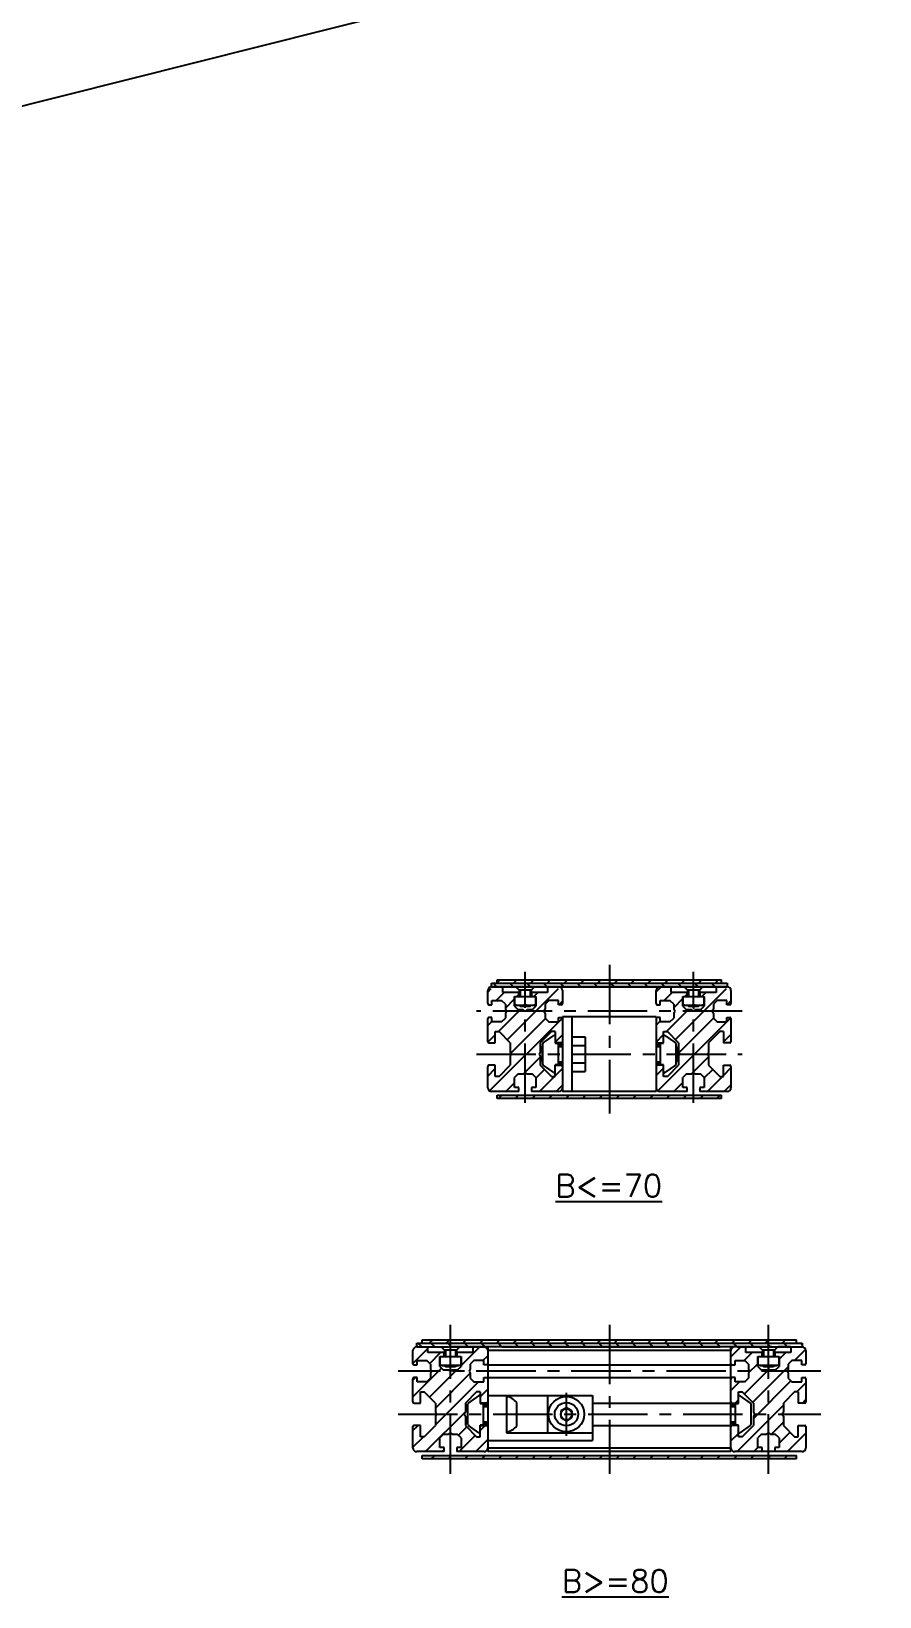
# Model space of a CAD drawing. Extents: x 0 to 1842, y -8 to 906.
# Drawn here: x 1361.5 to 1588.3, y 69.2 to 487.8 of the extents above; entities that cross this region are included whole.
import ezdxf

# ---------------------------------------------------------------- set-up
doc = ezdxf.new("R2010")
doc.units = 0
doc.header["$LTSCALE"] = 0.5
doc.linetypes.add('CENTER', pattern=[50.8, 31.75, -6.35, 6.35, -6.35])
for name, color, linetype in [('MSM_CENTER', 1, 'CENTER'), ('MSM_CONTINUOUS', 7, 'CONTINUOUS'), ('MSM_NARROW', 5, 'CONTINUOUS'), ('MSM_PART_NUMBER', 7, 'CONTINUOUS')]:
    doc.layers.add(name, color=color, linetype=linetype)
doc.styles.get("Standard").update_dxf_attribs({"font": 'txt.shx', "height": 3, "bigfont": 'bigfont.shx'})

msp = doc.modelspace()

# ---------------------------------------------------------------- linework, layer by layer
at = {"layer": 'MSM_CENTER'}
for p, q in [((1493.51, 201.31), (1493.51, 236.31)), ((1516.01, 238.21), (1516.01, 198.41)), ((1538.51, 201.31), (1538.51, 236.31)), ((1551.51, 225.81), (1480.51, 225.81)), ((1480.51, 214.31), (1551.51, 214.31)), ((1473.51, 102.1), (1473.51, 141.9)), ((1516.01, 141.9), (1516.01, 102.1)), ((1558.51, 102.1), (1558.51, 141.9)), ((1572.51, 129.5), (1459.51, 129.5)), ((1504.51, 112.25), (1504.51, 123.75)), ((1459.51, 118), (1572.51, 118))]:
    msp.add_line(p, q, dxfattribs=at)
at = {"layer": 'MSM_CONTINUOUS'}
for p, q in [((1483.51, 227.81), (1483.51, 231.31)), ((1547.58, 232.31), (1484.44, 232.31)), ((1484.51, 233.31), (1547.51, 233.31)), ((1484.51, 232.31), (1484.51, 233.31)), ((1484.51, 232.31), (1547.51, 232.31)), ((1486.01, 234.21), (1546.01, 234.21)), ((1486.01, 233.31), (1486.01, 234.21)), ((1487.51, 230.81), (1487.51, 232.31)), ((1491.81, 230.81), (1487.51, 230.81)), ((1491.01, 232.31), (1491.91, 231.41)), ((1491.81, 229.71), (1491.81, 230.81)), ((1495.11, 231.41), (1491.91, 231.41)), ((1491.91, 231.41), (1491.91, 229.71)), ((1495.11, 231.41), (1496.01, 232.31)), ((1495.11, 231.41), (1495.11, 229.71)), ((1495.21, 230.81), (1495.21, 229.71)), ((1499.51, 230.81), (1495.21, 230.81)), ((1499.51, 232.31), (1499.51, 230.81)), ((1503.51, 232.31), (1503.51, 232.31)), ((1503.51, 231.31), (1503.51, 227.81)), ((1503.51, 231.31), (1503.51, 231.31)), ((1528.51, 227.81), (1528.51, 231.31)), ((1532.51, 230.81), (1532.51, 232.31)), ((1536.81, 230.81), (1532.51, 230.81)), ((1536.01, 232.31), (1536.91, 231.41)), ((1536.81, 229.71), (1536.81, 230.81)), ((1536.81, 229.71), (1536.81, 230.81)), ((1540.11, 231.41), (1536.91, 231.41)), ((1536.91, 231.41), (1536.91, 229.71)), ((1540.11, 231.41), (1541.01, 232.31)), ((1540.11, 231.41), (1540.11, 229.71)), ((1540.21, 230.81), (1540.21, 229.71)), ((1544.51, 230.81), (1540.21, 230.81)), ((1540.21, 230.81), (1540.21, 229.71)), ((1544.51, 232.31), (1544.51, 230.81)), ((1546.01, 233.31), (1546.01, 234.21)), ((1547.51, 233.31), (1547.51, 232.31)), ((1548.51, 231.31), (1548.51, 227.81)), ((1483.81, 227.51), (1484.61, 227.51)), ((1484.61, 228.66), (1487.21, 228.66)), ((1484.61, 227.51), (1484.61, 228.66)), ((1488.21, 227.66), (1487.21, 228.66)), ((1488.21, 227.66), (1488.21, 226.33)), ((1488.21, 226.33), (1488.51, 225.81)), ((1490.66, 227.11), (1490.66, 229.71)), ((1490.66, 229.71), (1496.36, 229.71)), ((1490.66, 227.11), (1491.66, 226.11)), ((1490.76, 227.31), (1490.76, 229.71)), ((1496.26, 227.31), (1490.76, 227.31)), ((1492.99, 226.11), (1491.66, 226.11)), ((1491.96, 227.31), (1492.16, 227.11)), ((1492.16, 227.11), (1494.86, 227.11)), ((1493.51, 225.81), (1492.99, 226.11)), ((1493.51, 227.56), (1493.51, 229.71)), ((1494.03, 226.11), (1493.51, 225.81)), ((1495.36, 226.11), (1494.03, 226.11)), ((1494.86, 227.11), (1495.06, 227.32)), ((1495.36, 226.11), (1496.36, 227.11)), ((1496.26, 229.71), (1496.26, 227.31)), ((1496.36, 229.71), (1496.36, 227.11)), ((1498.81, 226.33), (1498.51, 225.81)), ((1499.81, 228.66), (1498.81, 227.66)), ((1498.81, 227.66), (1498.81, 226.33)), ((1502.41, 228.66), (1499.81, 228.66)), ((1502.41, 227.51), (1502.41, 228.66)), ((1503.21, 227.51), (1502.41, 227.51)), ((1528.81, 227.51), (1529.61, 227.51)), ((1529.61, 228.66), (1532.21, 228.66)), ((1529.61, 227.51), (1529.61, 228.66)), ((1533.21, 227.66), (1532.21, 228.66)), ((1533.21, 227.66), (1533.21, 226.33)), ((1533.21, 226.33), (1533.51, 225.81)), ((1535.66, 227.11), (1535.66, 229.71)), ((1535.66, 229.71), (1541.36, 229.71)), ((1535.66, 227.11), (1535.66, 229.71)), ((1535.66, 227.11), (1536.66, 226.11)), ((1535.76, 227.31), (1535.76, 229.71)), ((1541.26, 227.31), (1535.76, 227.31)), ((1537.99, 226.11), (1536.66, 226.11)), ((1536.96, 227.31), (1537.16, 227.11)), ((1537.16, 227.11), (1539.86, 227.11)), ((1538.51, 225.81), (1537.99, 226.11)), ((1538.51, 227.56), (1538.51, 229.71)), ((1538.51, 227.11), (1538.51, 226.36)), ((1539.03, 226.11), (1538.51, 225.81)), ((1540.36, 226.11), (1539.03, 226.11)), ((1539.86, 227.11), (1540.06, 227.32)), ((1540.36, 226.11), (1541.36, 227.11)), ((1541.26, 229.71), (1541.26, 227.31)), ((1541.36, 229.71), (1541.36, 227.11)), ((1543.81, 226.33), (1543.51, 225.81)), ((1544.81, 228.66), (1543.81, 227.66)), ((1543.81, 227.66), (1543.81, 226.33)), ((1547.41, 228.66), (1544.81, 228.66)), ((1547.41, 227.51), (1547.41, 228.66)), ((1548.21, 227.51), (1547.41, 227.51)), ((1483.5, 222.73), (1483.51, 222.75)), ((1483.51, 217.61), (1483.51, 223.81)), ((1483.51, 222.75), (1483.51, 222.75)), ((1484.61, 224.11), (1483.81, 224.11)), ((1484.61, 222.96), (1484.61, 224.11)), ((1487.21, 222.96), (1484.61, 222.96)), ((1487.21, 222.96), (1488.21, 223.96)), ((1488.51, 225.81), (1488.21, 225.29)), ((1488.21, 225.29), (1488.21, 223.96)), ((1498.51, 225.81), (1498.81, 225.29)), ((1498.81, 225.29), (1498.81, 223.96)), ((1498.81, 223.96), (1499.81, 222.96)), ((1499.81, 222.96), (1502.41, 222.96)), ((1502.41, 224.11), (1503.21, 224.11)), ((1502.41, 222.96), (1502.41, 224.11)), ((1528.51, 224.31), (1503.51, 224.31)), ((1503.51, 224.31), (1503.51, 204.31)), ((1506.01, 224.31), (1506.01, 204.31)), ((1528.51, 224.31), (1528.51, 204.31)), ((1529.61, 224.11), (1528.81, 224.11)), ((1529.61, 222.96), (1529.61, 224.11)), ((1532.21, 222.96), (1529.61, 222.96)), ((1532.21, 222.96), (1533.21, 223.96)), ((1533.51, 225.81), (1533.21, 225.29)), ((1533.21, 225.29), (1533.21, 223.96)), ((1543.51, 225.81), (1543.81, 225.29)), ((1543.81, 225.29), (1543.81, 223.96)), ((1543.81, 223.96), (1544.81, 222.96)), ((1544.81, 222.96), (1547.41, 222.96)), ((1547.41, 222.96), (1547.41, 224.11)), ((1547.41, 224.11), (1548.21, 224.11)), ((1548.51, 223.81), (1548.51, 217.61)), ((1485.51, 220.31), (1486.51, 220.31)), ((1485.51, 217.31), (1485.51, 220.31)), ((1489.51, 217.31), (1486.51, 220.31)), ((1500.51, 220.31), (1497.51, 217.31)), ((1498.34, 217.3), (1501.15, 219.27)), ((1501.51, 220.31), (1500.51, 220.31)), ((1501.51, 220.31), (1501.51, 217.21)), ((1506.01, 218.93), (1509.51, 218.93)), ((1509.51, 218.93), (1509.51, 209.69)), ((1530.51, 220.31), (1531.51, 220.31)), ((1530.51, 217.21), (1530.51, 220.31)), ((1530.54, 219.19), (1530.51, 219.18)), ((1530.87, 219.27), (1533.68, 217.3)), ((1534.51, 217.31), (1531.51, 220.31)), ((1545.51, 220.31), (1542.51, 217.31)), ((1546.51, 220.31), (1545.51, 220.31)), ((1546.51, 220.31), (1546.51, 217.31)), ((1483.81, 217.31), (1485.51, 217.31)), ((1489.51, 217.31), (1489.51, 214.83)), ((1489.51, 214.83), (1489.81, 214.31)), ((1489.81, 214.31), (1489.51, 213.79)), ((1489.51, 213.79), (1489.51, 211.31)), ((1497.51, 214.83), (1497.21, 214.31)), ((1497.21, 214.31), (1497.51, 213.79)), ((1497.51, 217.31), (1497.51, 214.83)), ((1497.51, 213.79), (1497.51, 211.31)), ((1498.01, 216.32), (1498.21, 216.52)), ((1498.01, 216.32), (1498.01, 212.3)), ((1498.21, 211.57), (1498.21, 217.06)), ((1503.21, 217.31), (1501.51, 217.31)), ((1501.51, 217.21), (1502.11, 217.21)), ((1502.31, 217.01), (1502.31, 211.61)), ((1503.51, 216.81), (1502.31, 216.81)), ((1506.01, 216.62), (1509.51, 216.62)), ((1529.71, 216.81), (1528.51, 216.81)), ((1528.81, 217.31), (1530.51, 217.31)), ((1529.71, 211.61), (1529.71, 217.01)), ((1529.91, 217.21), (1530.51, 217.21)), ((1533.81, 217.06), (1533.81, 211.57)), ((1534.01, 216.32), (1533.81, 216.52)), ((1534.01, 216.32), (1534.01, 212.3)), ((1534.51, 217.31), (1534.51, 214.83)), ((1534.51, 214.83), (1534.81, 214.31)), ((1534.81, 214.31), (1534.51, 213.79)), ((1534.51, 213.79), (1534.51, 211.31)), ((1542.51, 214.83), (1542.21, 214.31)), ((1542.21, 214.31), (1542.51, 213.79)), ((1542.51, 217.31), (1542.51, 214.83)), ((1542.51, 213.79), (1542.51, 211.31)), ((1548.21, 217.31), (1546.51, 217.31)), ((1483.51, 205.31), (1483.51, 211.01)), ((1485.51, 211.31), (1483.81, 211.31)), ((1485.51, 208.31), (1485.51, 211.31)), ((1486.51, 208.31), (1489.51, 211.31)), ((1492.99, 209.01), (1493.51, 209.31)), ((1493.51, 209.31), (1494.03, 209.01)), ((1497.51, 211.31), (1500.51, 208.31)), ((1498.01, 212.3), (1498.21, 212.1)), ((1501.15, 209.35), (1498.34, 211.32)), ((1501.51, 208.31), (1501.51, 211.41)), ((1502.11, 211.41), (1501.51, 211.41)), ((1501.51, 211.31), (1503.21, 211.31)), ((1502.31, 211.81), (1503.51, 211.81)), ((1506.01, 212), (1509.51, 212)), ((1506.01, 209.69), (1509.51, 209.69)), ((1528.51, 211.81), (1529.71, 211.81)), ((1530.51, 211.31), (1528.81, 211.31)), ((1530.51, 211.41), (1529.91, 211.41)), ((1530.51, 208.31), (1530.51, 211.41)), ((1533.68, 211.32), (1530.87, 209.35)), ((1531.51, 208.31), (1534.51, 211.31)), ((1534.01, 212.3), (1533.81, 212.1)), ((1537.99, 209.01), (1538.51, 209.31)), ((1538.51, 209.31), (1539.03, 209.01)), ((1542.51, 211.31), (1545.51, 208.31)), ((1546.51, 211.31), (1548.21, 211.31)), ((1546.51, 208.31), (1546.51, 211.31)), ((1548.51, 211.01), (1548.51, 205.31)), ((1486.51, 208.31), (1485.51, 208.31)), ((1491.66, 209.01), (1490.66, 208.01)), ((1490.66, 205.41), (1490.66, 208.01)), ((1491.81, 205.41), (1490.66, 205.41)), ((1491.66, 209.01), (1492.99, 209.01)), ((1491.81, 204.31), (1491.81, 205.41)), ((1494.03, 209.01), (1495.36, 209.01)), ((1496.36, 205.41), (1495.21, 205.41)), ((1495.21, 205.41), (1495.21, 204.31)), ((1496.36, 208.01), (1495.36, 209.01)), ((1496.36, 208.01), (1496.36, 205.41)), ((1500.51, 208.31), (1501.51, 208.31)), ((1531.51, 208.31), (1530.51, 208.31)), ((1536.66, 209.01), (1535.66, 208.01)), ((1535.66, 205.41), (1535.66, 208.01)), ((1536.81, 205.41), (1535.66, 205.41)), ((1536.66, 209.01), (1537.99, 209.01)), ((1536.81, 204.31), (1536.81, 205.41)), ((1539.03, 209.01), (1540.36, 209.01)), ((1540.21, 205.41), (1540.21, 204.31)), ((1541.36, 205.41), (1540.21, 205.41)), ((1541.36, 208.01), (1540.36, 209.01)), ((1541.36, 208.01), (1541.36, 205.41)), ((1545.51, 208.31), (1546.51, 208.31)), ((1491.81, 204.31), (1484.51, 204.31)), ((1486.01, 202.41), (1486.01, 203.31)), ((1486.01, 203.31), (1546.01, 203.31)), ((1546.01, 202.41), (1486.01, 202.41)), ((1502.51, 204.31), (1495.21, 204.31)), ((1528.51, 204.31), (1503.51, 204.31)), ((1536.81, 204.31), (1529.51, 204.31)), ((1547.51, 204.31), (1540.21, 204.31)), ((1546.01, 202.41), (1546.01, 203.31)), ((1463.51, 131.5), (1463.51, 135)), ((1464.51, 137), (1567.51, 137)), ((1464.51, 136), (1464.51, 137)), ((1464.51, 136), (1482.78, 136)), ((1466.01, 137), (1466.01, 137.9)), ((1466.01, 137.9), (1566.01, 137.9)), ((1467.51, 134.5), (1467.51, 136)), ((1471.81, 134.5), (1467.51, 134.5)), ((1471.01, 136), (1471.91, 135.1)), ((1471.81, 133.4), (1471.81, 134.5)), ((1475.11, 135.1), (1471.91, 135.1)), ((1471.91, 135.1), (1471.91, 133.4)), ((1559.44, 136), (1473.65, 136)), ((1475.11, 135.1), (1476.01, 136)), ((1475.11, 135.1), (1475.11, 133.4)), ((1475.21, 134.5), (1475.21, 133.4)), ((1479.51, 134.5), (1475.21, 134.5)), ((1479.51, 136), (1479.51, 134.5)), ((1483.51, 136), (1483.51, 108)), ((1548.51, 135), (1483.51, 135)), ((1487.27, 136), (1545.64, 136)), ((1548.51, 108), (1548.51, 136)), ((1550.13, 136), (1567.51, 136)), ((1552.51, 134.5), (1552.51, 136)), ((1556.81, 134.5), (1552.51, 134.5)), ((1556.01, 136), (1556.91, 135.1)), ((1556.81, 133.4), (1556.81, 134.5)), ((1556.81, 133.4), (1556.81, 134.5)), ((1560.11, 135.1), (1556.91, 135.1)), ((1556.91, 135.1), (1556.91, 133.4)), ((1560.11, 135.1), (1561.01, 136)), ((1560.11, 135.1), (1560.11, 133.4)), ((1560.21, 134.5), (1560.21, 133.4)), ((1564.51, 134.5), (1560.21, 134.5)), ((1560.21, 134.5), (1560.21, 133.4)), ((1564.51, 136), (1561.01, 136)), ((1564.51, 136), (1564.51, 134.5)), ((1566.01, 137), (1566.01, 137.9)), ((1567.51, 137), (1567.51, 136)), ((1568.51, 135), (1568.51, 131.5)), ((1463.81, 131.2), (1464.61, 131.2)), ((1464.61, 132.35), (1467.21, 132.35)), ((1464.61, 131.2), (1464.61, 132.35)), ((1468.21, 131.35), (1467.21, 132.35)), ((1468.21, 131.35), (1468.21, 130.02)), ((1468.21, 130.02), (1468.51, 129.5)), ((1470.66, 130.8), (1470.66, 133.4)), ((1470.66, 133.4), (1476.36, 133.4)), ((1470.66, 130.8), (1471.66, 129.8)), ((1470.76, 131), (1470.76, 133.4)), ((1476.26, 131), (1470.76, 131)), ((1472.99, 129.8), (1471.66, 129.8)), ((1471.96, 131), (1472.16, 130.8)), ((1472.16, 130.8), (1474.86, 130.8)), ((1473.51, 129.5), (1472.99, 129.8)), ((1473.51, 131.25), (1473.51, 133.4)), ((1474.03, 129.8), (1473.51, 129.5)), ((1475.36, 129.8), (1474.03, 129.8)), ((1474.86, 130.8), (1475.06, 131)), ((1475.36, 129.8), (1476.36, 130.8)), ((1476.26, 133.4), (1476.26, 131)), ((1476.36, 133.4), (1476.36, 130.8)), ((1478.81, 130.02), (1478.51, 129.5)), ((1479.81, 132.35), (1478.81, 131.35)), ((1478.81, 131.35), (1478.81, 130.02)), ((1482.41, 132.35), (1479.81, 132.35)), ((1482.41, 131.2), (1482.41, 132.35)), ((1483.21, 131.2), (1482.41, 131.2)), ((1483.51, 131.25), (1548.51, 131.25)), ((1548.81, 131.2), (1549.61, 131.2)), ((1549.61, 132.35), (1552.21, 132.35)), ((1549.61, 131.2), (1549.61, 132.35)), ((1553.21, 131.35), (1552.21, 132.35)), ((1553.21, 131.35), (1553.21, 130.02)), ((1553.21, 130.02), (1553.51, 129.5)), ((1555.66, 130.8), (1555.66, 133.4)), ((1555.66, 133.4), (1561.36, 133.4)), ((1555.66, 130.8), (1555.66, 133.4)), ((1555.66, 130.8), (1556.66, 129.8)), ((1555.76, 131), (1555.76, 133.4)), ((1561.26, 131), (1555.76, 131)), ((1557.99, 129.8), (1556.66, 129.8)), ((1556.96, 131), (1557.16, 130.8)), ((1557.16, 130.8), (1559.86, 130.8)), ((1558.51, 129.5), (1557.99, 129.8)), ((1558.51, 131.25), (1558.51, 133.4)), ((1558.51, 130.8), (1558.51, 130.05)), ((1559.03, 129.8), (1558.51, 129.5)), ((1560.36, 129.8), (1559.03, 129.8)), ((1559.86, 130.8), (1560.06, 131)), ((1560.36, 129.8), (1561.36, 130.8)), ((1561.26, 133.4), (1561.26, 131)), ((1561.36, 133.4), (1561.36, 130.8)), ((1563.81, 130.02), (1563.51, 129.5)), ((1564.81, 132.35), (1563.81, 131.35)), ((1563.81, 131.35), (1563.81, 130.02)), ((1567.41, 132.35), (1564.81, 132.35)), ((1567.41, 131.2), (1567.41, 132.35)), ((1568.21, 131.2), (1567.41, 131.2)), ((1463.5, 126.42), (1463.51, 126.43)), ((1463.51, 121.3), (1463.51, 127.5)), ((1463.51, 126.43), (1463.51, 126.44)), ((1464.61, 127.8), (1463.81, 127.8)), ((1464.61, 126.65), (1464.61, 127.8)), ((1467.21, 126.65), (1464.61, 126.65)), ((1467.21, 126.65), (1468.21, 127.65)), ((1468.51, 129.5), (1468.21, 128.98)), ((1468.21, 128.98), (1468.21, 127.65)), ((1478.51, 129.5), (1478.81, 128.98)), ((1478.81, 128.98), (1478.81, 127.65)), ((1478.81, 127.65), (1479.81, 126.65)), ((1479.81, 126.65), (1482.41, 126.65)), ((1482.41, 126.65), (1482.41, 127.8)), ((1482.41, 127.8), (1483.21, 127.8)), ((1548.51, 127.75), (1483.51, 127.75)), ((1549.61, 127.8), (1548.81, 127.8)), ((1549.61, 126.65), (1549.61, 127.8)), ((1552.21, 126.65), (1549.61, 126.65)), ((1552.21, 126.65), (1553.21, 127.65)), ((1553.51, 129.5), (1553.21, 128.98)), ((1553.21, 128.98), (1553.21, 127.65)), ((1563.51, 129.5), (1563.81, 128.98)), ((1563.81, 128.98), (1563.81, 127.65)), ((1563.81, 127.65), (1564.81, 126.65)), ((1564.81, 126.65), (1567.41, 126.65)), ((1567.41, 127.8), (1568.21, 127.8)), ((1567.41, 126.65), (1567.41, 127.8)), ((1568.51, 127.5), (1568.51, 121.3)), ((1465.51, 124), (1466.51, 124)), ((1465.51, 121), (1465.51, 124)), ((1469.51, 121), (1466.51, 124)), ((1480.51, 124), (1477.51, 121)), ((1478.34, 120.99), (1481.15, 122.96)), ((1481.51, 124), (1480.51, 124)), ((1481.51, 124), (1481.51, 120.9)), ((1483.51, 123), (1511.51, 123)), ((1488.51, 123), (1488.51, 113)), ((1499.51, 123), (1499.51, 113)), ((1511.51, 123), (1511.51, 111)), ((1550.51, 124), (1551.51, 124)), ((1550.51, 120.9), (1550.51, 124)), ((1550.54, 122.88), (1550.51, 122.87)), ((1550.87, 122.96), (1553.68, 120.99)), ((1554.51, 121), (1551.51, 124)), ((1565.51, 124), (1562.51, 121)), ((1566.51, 124), (1565.51, 124)), ((1566.51, 124), (1566.51, 121)), ((1463.81, 121), (1465.51, 121)), ((1469.51, 121), (1469.51, 118.52)), ((1469.51, 118.52), (1469.81, 118)), ((1469.81, 118), (1469.51, 117.48)), ((1469.51, 117.48), (1469.51, 115)), ((1477.51, 118.52), (1477.21, 118)), ((1477.21, 118), (1477.51, 117.48)), ((1477.51, 121), (1477.51, 118.52)), ((1477.51, 117.48), (1477.51, 115)), ((1478.21, 115.26), (1478.21, 120.74)), ((1483.21, 121), (1481.51, 121)), ((1481.51, 120.9), (1482.11, 120.9)), ((1482.31, 120.7), (1482.31, 115.3)), ((1483.51, 120.5), (1482.31, 120.5)), ((1491.26, 114.88), (1491.26, 121.13)), ((1504.51, 119.73), (1503.01, 118.87)), ((1503.01, 118.87), (1503.01, 117.13)), ((1506.01, 118.87), (1504.51, 119.73)), ((1506.01, 118.87), (1506.01, 117.13)), ((1511.51, 121), (1548.51, 121)), ((1549.71, 120.5), (1548.51, 120.5)), ((1548.81, 121), (1550.51, 121)), ((1549.71, 115.3), (1549.71, 120.7)), ((1549.91, 120.9), (1550.51, 120.9)), ((1553.81, 120.74), (1553.81, 115.26)), ((1554.51, 121), (1554.51, 118.52)), ((1554.51, 118.52), (1554.81, 118)), ((1554.81, 118), (1554.51, 117.48)), ((1554.51, 117.48), (1554.51, 115)), ((1562.51, 118.52), (1562.21, 118)), ((1562.21, 118), (1562.51, 117.48)), ((1562.51, 121), (1562.51, 118.52)), ((1562.51, 117.48), (1562.51, 115)), ((1568.21, 121), (1566.51, 121)), ((1463.51, 109), (1463.51, 114.7)), ((1465.51, 115), (1463.81, 115)), ((1465.51, 112), (1465.51, 115)), ((1466.51, 112), (1469.51, 115)), ((1477.51, 115), (1480.51, 112)), ((1481.15, 113.04), (1478.34, 115.01)), ((1481.51, 112), (1481.51, 115.1)), ((1482.11, 115.1), (1481.51, 115.1)), ((1481.51, 115), (1483.21, 115)), ((1482.31, 115.5), (1483.51, 115.5)), ((1503.01, 117.13), (1504.51, 116.27)), ((1504.51, 116.27), (1506.01, 117.13)), ((1511.51, 115), (1548.51, 115)), ((1548.51, 115.5), (1549.71, 115.5)), ((1550.51, 115), (1548.81, 115)), ((1550.51, 115.1), (1549.91, 115.1)), ((1550.51, 112), (1550.51, 115.1)), ((1553.68, 115.01), (1550.87, 113.04)), ((1551.51, 112), (1554.51, 115)), ((1562.51, 115), (1565.51, 112)), ((1566.51, 115), (1568.21, 115)), ((1566.51, 112), (1566.51, 115)), ((1568.51, 114.7), (1568.51, 109)), ((1466.51, 112), (1465.51, 112)), ((1471.66, 112.7), (1470.66, 111.7)), ((1470.66, 109.1), (1470.66, 111.7)), ((1471.81, 109.1), (1470.66, 109.1)), ((1471.66, 112.7), (1472.99, 112.7)), ((1471.81, 108), (1471.81, 109.1)), ((1472.99, 112.7), (1473.51, 113)), ((1473.51, 113), (1474.03, 112.7)), ((1474.03, 112.7), (1475.36, 112.7)), ((1476.36, 109.1), (1475.21, 109.1)), ((1475.21, 109.1), (1475.21, 108)), ((1476.36, 111.7), (1475.36, 112.7)), ((1476.36, 111.7), (1476.36, 109.1)), ((1480.51, 112), (1481.51, 112)), ((1483.51, 111), (1511.51, 111)), ((1483.51, 109), (1548.51, 109)), ((1488.51, 113), (1511.51, 113)), ((1551.51, 112), (1550.51, 112)), ((1556.66, 112.7), (1555.66, 111.7)), ((1555.66, 109.1), (1555.66, 111.7)), ((1556.81, 109.1), (1555.66, 109.1)), ((1556.66, 112.7), (1557.99, 112.7)), ((1556.81, 108), (1556.81, 109.1)), ((1557.99, 112.7), (1558.51, 113)), ((1558.51, 113), (1559.03, 112.7)), ((1559.03, 112.7), (1560.36, 112.7)), ((1560.21, 109.1), (1560.21, 108)), ((1561.36, 109.1), (1560.21, 109.1)), ((1561.36, 111.7), (1560.36, 112.7)), ((1561.36, 111.7), (1561.36, 109.1)), ((1565.51, 112), (1566.51, 112)), ((1471.81, 108), (1464.51, 108)), ((1466.01, 107), (1566.01, 107)), ((1466.01, 106.1), (1466.01, 107)), ((1566.01, 106.1), (1466.01, 106.1)), ((1482.51, 108), (1475.21, 108)), ((1548.51, 108), (1483.51, 108)), ((1563.59, 108), (1549.51, 108)), ((1567.51, 108), (1560.21, 108)), ((1566.01, 106.1), (1566.01, 107))]:
    msp.add_line(p, q, dxfattribs=at)
for radius in [4.75, 3.12, 1.5]:
    msp.add_circle((1504.51, 118), radius, dxfattribs=at)
for centre, radius, start, end in [((1484.51, 231.31), 1, 90, 180), ((1502.51, 231.31), 1, 0, 90), ((1529.51, 231.31), 1, 90, 180), ((1547.51, 231.31), 1, 0, 90), ((1483.81, 227.81), 0.3, 180, 270), ((1492.13, 231.22), 3.91, 249.4278, 290.5722), ((1494.88, 231.28), 3.97, 249.7438, 290.2562), ((1503.21, 227.81), 0.3, 270, 0), ((1528.81, 227.81), 0.3, 180, 270), ((1537.13, 231.22), 3.91, 249.4278, 290.5722), ((1539.88, 231.28), 3.97, 249.7438, 290.2562), ((1548.21, 227.81), 0.3, 270, 0), ((1483.81, 223.81), 0.3, 90, 180), ((1503.21, 223.81), 0.3, 0, 90), ((1528.81, 223.81), 0.3, 90, 180), ((1548.21, 223.81), 0.3, 0, 90), ((1501.28, 219.08), 0.228, 0.0002, 124.9919), ((1530.74, 219.08), 0.228, 55.0081, 179.9998), ((1483.81, 217.61), 0.3, 180, 270), ((1498.51, 217.06), 0.3, 124.992, 180), ((1502.11, 217.01), 0.2, 0, 90), ((1503.21, 217.61), 0.3, 270, 0), ((1528.81, 217.61), 0.3, 180, 270), ((1529.91, 217.01), 0.2, 90, 180), ((1533.51, 217.06), 0.3, 0, 55.008), ((1548.21, 217.61), 0.3, 270, 0), ((1483.81, 211.01), 0.3, 90, 180), ((1498.51, 211.57), 0.3, 180, 235.008), ((1501.28, 209.54), 0.228, 235.0081, 359.9998), ((1502.11, 211.61), 0.2, 270, 0), ((1503.21, 211.01), 0.3, 0, 90), ((1528.81, 211.01), 0.3, 90, 180), ((1529.91, 211.61), 0.2, 180, 270), ((1530.74, 209.54), 0.228, 180.0002, 304.9919), ((1533.51, 211.57), 0.3, 304.992, 0), ((1548.21, 211.01), 0.3, 0, 90), ((1484.51, 205.31), 1, 180, 270), ((1502.51, 205.31), 1, 270, 0), ((1529.51, 205.31), 1, 180, 270), ((1547.51, 205.31), 1, 270, 0), ((1464.51, 135), 1, 90, 180), ((1482.51, 135), 1, 0, 90), ((1549.51, 135), 1, 90, 180), ((1567.51, 135), 1, 0, 90), ((1463.81, 131.5), 0.3, 180, 270), ((1472.13, 134.91), 3.91, 249.4278, 290.5722), ((1474.88, 134.97), 3.97, 249.7438, 290.2562), ((1483.21, 131.5), 0.3, 270, 0), ((1548.81, 131.5), 0.3, 180, 270), ((1557.13, 134.91), 3.91, 249.4278, 290.5722), ((1559.88, 134.97), 3.97, 249.7438, 290.2562), ((1568.21, 131.5), 0.3, 270, 0), ((1463.81, 127.5), 0.3, 90, 180), ((1483.21, 127.5), 0.3, 0, 90), ((1548.81, 127.5), 0.3, 90, 180), ((1568.21, 127.5), 0.3, 0, 90), ((1481.28, 122.77), 0.228, 0.0002, 124.9919), ((1487.61, 118.09), 4.75, 39.7731, 79.0684), ((1550.74, 122.77), 0.228, 55.0081, 179.9998), ((1463.81, 121.3), 0.3, 180, 270), ((1478.51, 120.74), 0.3, 124.992, 180), ((1482.11, 120.7), 0.2, 0, 90), ((1483.21, 121.3), 0.3, 270, 0), ((1548.81, 121.3), 0.3, 180, 270), ((1549.91, 120.7), 0.2, 90, 180), ((1553.51, 120.74), 0.3, 0, 55.008), ((1568.21, 121.3), 0.3, 270, 0), ((1463.81, 114.7), 0.3, 90, 180), ((1478.51, 115.26), 0.3, 180, 235.008), ((1481.28, 113.23), 0.228, 235.0081, 359.9998), ((1482.11, 115.3), 0.2, 270, 0), ((1483.21, 114.7), 0.3, 0, 90), ((1487.61, 117.91), 4.75, 280.9316, 320.2269), ((1548.81, 114.7), 0.3, 90, 180), ((1549.91, 115.3), 0.2, 180, 270), ((1550.74, 113.23), 0.228, 180.0002, 304.9919), ((1553.51, 115.26), 0.3, 304.992, 0), ((1568.21, 114.7), 0.3, 0, 90), ((1464.51, 109), 1, 180, 270), ((1482.51, 109), 1, 270, 0), ((1549.51, 109), 1, 180, 270), ((1567.51, 109), 1, 270, 0)]:
    msp.add_arc(centre, radius, start, end, dxfattribs=at)
at = {"layer": 'MSM_NARROW'}
for p, q in [((1250.83, 440.57), (1588.26, 525.57)), ((1483.51, 230.91), (1484.43, 231.82)), ((1484.92, 233.31), (1485.92, 232.31)), ((1485.76, 228.66), (1487.91, 230.81)), ((1486.01, 233.41), (1486.82, 234.21)), ((1488.69, 218.13), (1502.39, 231.82)), ((1489.41, 233.31), (1490.41, 232.31)), ((1490.41, 233.31), (1491.31, 234.21)), ((1492.16, 231.41), (1492.16, 229.71)), ((1493.9, 233.31), (1494.9, 232.31)), ((1494.86, 231.41), (1494.86, 229.71)), ((1494.9, 233.31), (1495.8, 234.21)), ((1495.79, 229.71), (1496.89, 230.81)), ((1498.39, 233.31), (1499.39, 232.31)), ((1499.39, 233.31), (1500.29, 234.21)), ((1502.88, 233.31), (1503.88, 232.31)), ((1503.88, 233.31), (1504.78, 234.21)), ((1507.37, 233.31), (1508.37, 232.31)), ((1508.37, 233.31), (1509.27, 234.21)), ((1511.86, 233.31), (1512.86, 232.31)), ((1512.86, 233.31), (1513.76, 234.21)), ((1516.35, 233.31), (1517.35, 232.31)), ((1517.35, 233.31), (1518.25, 234.21)), ((1520.84, 233.31), (1521.84, 232.31)), ((1521.84, 233.31), (1522.74, 234.21)), ((1525.33, 233.31), (1526.33, 232.31)), ((1526.33, 233.31), (1527.23, 234.21)), ((1528.51, 231), (1529.81, 232.31)), ((1529.82, 233.31), (1530.82, 232.31)), ((1530.66, 228.66), (1532.81, 230.81)), ((1530.82, 233.31), (1531.72, 234.21)), ((1533.64, 218.18), (1547.29, 231.82)), ((1534.31, 233.31), (1535.31, 232.31)), ((1535.31, 233.31), (1536.21, 234.21)), ((1536.2, 229.71), (1536.81, 230.32)), ((1537.16, 231.41), (1537.16, 229.71)), ((1538.8, 233.31), (1539.8, 232.31)), ((1539.8, 233.31), (1540.7, 234.21)), ((1539.86, 231.41), (1539.86, 229.71)), ((1540.69, 229.71), (1541.79, 230.81)), ((1543.29, 233.31), (1544.29, 232.31)), ((1544.29, 233.31), (1545.19, 234.21)), ((1484.61, 227.51), (1484.61, 227.52)), ((1486.39, 220.31), (1492.19, 226.11)), ((1488.21, 226.63), (1490.66, 229.08)), ((1491.3, 229.71), (1491.81, 230.23)), ((1492.16, 227.11), (1492.16, 227.31)), ((1494.86, 227.11), (1494.86, 227.31)), ((1502.57, 227.51), (1503.51, 228.45)), ((1529.51, 227.51), (1529.61, 227.61)), ((1531.29, 220.31), (1537.09, 226.11)), ((1533.21, 226.72), (1535.66, 229.17)), ((1537.16, 227.11), (1537.16, 227.31)), ((1539.86, 227.11), (1539.86, 227.31)), ((1547.47, 227.51), (1548.51, 228.55)), ((1483.51, 221.93), (1484.61, 223.03)), ((1484, 204.45), (1503.48, 223.94)), ((1489.65, 214.59), (1498.91, 223.86)), ((1528.51, 222.02), (1529.61, 223.12)), ((1528.94, 204.49), (1547.41, 222.96)), ((1534.61, 214.66), (1543.86, 223.91)), ((1547.41, 222.96), (1548.44, 224)), ((1483.54, 217.47), (1485.51, 219.44)), ((1501.51, 217.47), (1503.51, 219.47)), ((1528.52, 217.54), (1530.51, 219.53)), ((1546.51, 217.57), (1548.51, 219.57)), ((1498.01, 216.32), (1498.21, 216.32)), ((1502.31, 216.37), (1503.51, 216.37)), ((1528.51, 216.37), (1529.71, 216.37)), ((1534.01, 216.32), (1533.81, 216.32)), ((1537.95, 209.01), (1542.51, 213.57)), ((1483.51, 208.45), (1485.51, 210.45)), ((1493.12, 209.09), (1497.51, 213.47)), ((1496.36, 207.83), (1498.67, 210.15)), ((1498.01, 212.3), (1498.21, 212.3)), ((1501.51, 208.49), (1503.51, 210.49)), ((1502.31, 212.25), (1503.51, 212.25)), ((1528.51, 212.25), (1529.71, 212.25)), ((1528.51, 208.55), (1530.51, 210.55)), ((1534.01, 212.3), (1533.81, 212.3)), ((1541.36, 207.93), (1543.62, 210.2)), ((1546.51, 208.59), (1548.51, 210.59)), ((1488.35, 204.31), (1490.66, 206.62)), ((1497.33, 204.31), (1501.33, 208.31)), ((1501.82, 204.31), (1503.51, 206)), ((1533.25, 204.31), (1535.66, 206.72)), ((1542.23, 204.31), (1546.23, 208.31)), ((1546.72, 204.31), (1548.51, 206.1)), ((1486.37, 202.41), (1487.27, 203.31)), ((1490.86, 202.41), (1491.76, 203.31)), ((1495.35, 202.41), (1496.25, 203.31)), ((1499.84, 202.41), (1500.74, 203.31)), ((1504.33, 202.41), (1505.23, 203.31)), ((1508.82, 202.41), (1509.72, 203.31)), ((1513.31, 202.41), (1514.21, 203.31)), ((1517.8, 202.41), (1518.7, 203.31)), ((1522.29, 202.41), (1523.19, 203.31)), ((1526.78, 202.41), (1527.68, 203.31)), ((1531.27, 202.41), (1532.17, 203.31)), ((1535.76, 202.41), (1536.66, 203.31)), ((1540.26, 202.41), (1541.16, 203.31)), ((1544.75, 202.41), (1545.65, 203.31)), ((1463.51, 131.61), (1467.51, 135.61)), ((1464.51, 136.31), (1464.82, 136)), ((1464.84, 137), (1465.84, 136)), ((1467.88, 137), (1468.78, 137.9)), ((1467.98, 131.58), (1470.89, 134.5)), ((1468.31, 137), (1469.31, 136)), ((1472.16, 135.1), (1472.16, 133.4)), ((1472.37, 137), (1473.27, 137.9)), ((1472.8, 137), (1473.8, 136)), ((1474.86, 135.1), (1474.86, 133.4)), ((1475.21, 134.33), (1475.38, 134.5)), ((1476.36, 130.99), (1481.37, 136)), ((1476.86, 137), (1477.76, 137.9)), ((1477.29, 137), (1478.29, 136)), ((1481.35, 137), (1482.25, 137.9)), ((1481.78, 137), (1482.78, 136)), ((1485.84, 137), (1486.74, 137.9)), ((1486.27, 137), (1487.27, 136)), ((1490.33, 137), (1491.23, 137.9)), ((1490.76, 137), (1491.76, 136)), ((1494.82, 137), (1495.72, 137.9)), ((1495.25, 137), (1496.25, 136)), ((1499.31, 137), (1500.21, 137.9)), ((1499.74, 137), (1500.74, 136)), ((1503.8, 137), (1504.7, 137.9)), ((1504.23, 137), (1505.23, 136)), ((1508.29, 137), (1509.19, 137.9)), ((1508.72, 137), (1509.72, 136)), ((1512.78, 137), (1513.68, 137.9)), ((1513.21, 137), (1514.21, 136)), ((1517.27, 137), (1518.17, 137.9)), ((1517.7, 137), (1518.7, 136)), ((1521.76, 137), (1522.66, 137.9)), ((1522.19, 137), (1523.19, 136)), ((1526.25, 137), (1527.15, 137.9)), ((1526.68, 137), (1527.68, 136)), ((1530.74, 137), (1531.64, 137.9)), ((1531.17, 137), (1532.17, 136)), ((1535.23, 137), (1536.13, 137.9)), ((1535.66, 137), (1536.66, 136)), ((1539.72, 137), (1540.62, 137.9)), ((1540.15, 137), (1541.15, 136)), ((1544.21, 137), (1545.11, 137.9)), ((1544.64, 137), (1545.64, 136)), ((1548.51, 133.33), (1551.17, 136)), ((1548.7, 137), (1549.6, 137.9)), ((1549.13, 137), (1550.13, 136)), ((1552.01, 132.35), (1554.16, 134.5)), ((1553.19, 137), (1554.09, 137.9)), ((1553.62, 137), (1554.62, 136)), ((1557.16, 135.1), (1557.16, 133.4)), ((1557.68, 137), (1558.58, 137.9)), ((1558.11, 137), (1559.11, 136)), ((1559.86, 135.1), (1559.86, 133.4)), ((1561.36, 132.71), (1563.15, 134.5)), ((1562.17, 137), (1563.07, 137.9)), ((1562.6, 137), (1563.6, 136)), ((1564.51, 135.86), (1564.65, 136)), ((1565.49, 132.35), (1568.46, 135.32)), ((1567.09, 137), (1567.51, 136.58)), ((1463.51, 122.63), (1471.17, 130.29)), ((1467.94, 122.57), (1475.17, 129.8)), ((1472.16, 130.8), (1472.16, 131)), ((1474.86, 130.8), (1474.86, 131)), ((1482.21, 132.35), (1483.51, 133.65)), ((1553.31, 129.16), (1555.66, 131.5)), ((1554.32, 121.19), (1563.81, 130.67)), ((1557.16, 130.8), (1557.16, 131)), ((1559.86, 130.8), (1559.86, 131)), ((1463.51, 127.12), (1464.19, 127.8)), ((1469.51, 119.65), (1478.81, 128.95)), ((1469.51, 115.16), (1481, 126.65)), ((1548.51, 124.35), (1550.81, 126.65)), ((1552.08, 123.43), (1558.28, 129.63)), ((1554.51, 116.88), (1564.54, 126.92)), ((1566.12, 124), (1568.51, 126.39)), ((1481.51, 122.67), (1483.51, 124.67)), ((1549.65, 121), (1550.51, 121.86)), ((1567.61, 121), (1568.51, 121.9)), ((1466.84, 108), (1477.51, 118.67)), ((1482.31, 120.06), (1483.51, 120.06)), ((1548.51, 120.06), (1549.71, 120.06)), ((1550.12, 108), (1562.51, 120.39)), ((1463.51, 113.65), (1464.86, 115)), ((1475.7, 112.36), (1477.92, 114.59)), ((1481.51, 113.69), (1482.82, 115)), ((1482.31, 115.94), (1483.51, 115.94)), ((1548.51, 115.94), (1549.71, 115.94)), ((1559.31, 112.7), (1562.51, 115.9)), ((1561.36, 110.26), (1564.3, 113.21)), ((1463.51, 109.16), (1466.35, 112)), ((1475.82, 108), (1480.17, 112.34)), ((1480.31, 108), (1483.51, 111.2)), ((1548.51, 110.88), (1550.51, 112.88)), ((1554.61, 108), (1555.71, 109.1)), ((1563.59, 108), (1568.51, 112.92)), ((1468.41, 106.1), (1469.31, 107)), ((1471.33, 108), (1471.81, 108.48)), ((1472.9, 106.1), (1473.8, 107)), ((1477.39, 106.1), (1478.29, 107)), ((1481.88, 106.1), (1482.78, 107)), ((1486.37, 106.1), (1487.27, 107)), ((1490.86, 106.1), (1491.76, 107)), ((1495.35, 106.1), (1496.25, 107)), ((1499.84, 106.1), (1500.74, 107)), ((1504.33, 106.1), (1505.23, 107)), ((1508.82, 106.1), (1509.72, 107)), ((1513.31, 106.1), (1514.21, 107)), ((1517.8, 106.1), (1518.7, 107)), ((1522.29, 106.1), (1523.19, 107)), ((1526.78, 106.1), (1527.68, 107)), ((1531.27, 106.1), (1532.17, 107)), ((1535.76, 106.1), (1536.66, 107)), ((1540.26, 106.1), (1541.16, 107)), ((1544.75, 106.1), (1545.65, 107)), ((1549.24, 106.1), (1550.14, 107)), ((1553.73, 106.1), (1554.63, 107)), ((1558.22, 106.1), (1559.12, 107)), ((1562.71, 106.1), (1563.61, 107))]:
    msp.add_line(p, q, dxfattribs=at)

# ---------------------------------------------------------------- texts
at = {"layer": 'MSM_PART_NUMBER'}
for s, p in [('%%UB<=70', (1501.57, 176.1)), ('%%UB>=80', (1503.32, 70.41))]:
    msp.add_text(s, height=6, dxfattribs=at).set_placement(p)

doc.saveas('drawing.dxf')
